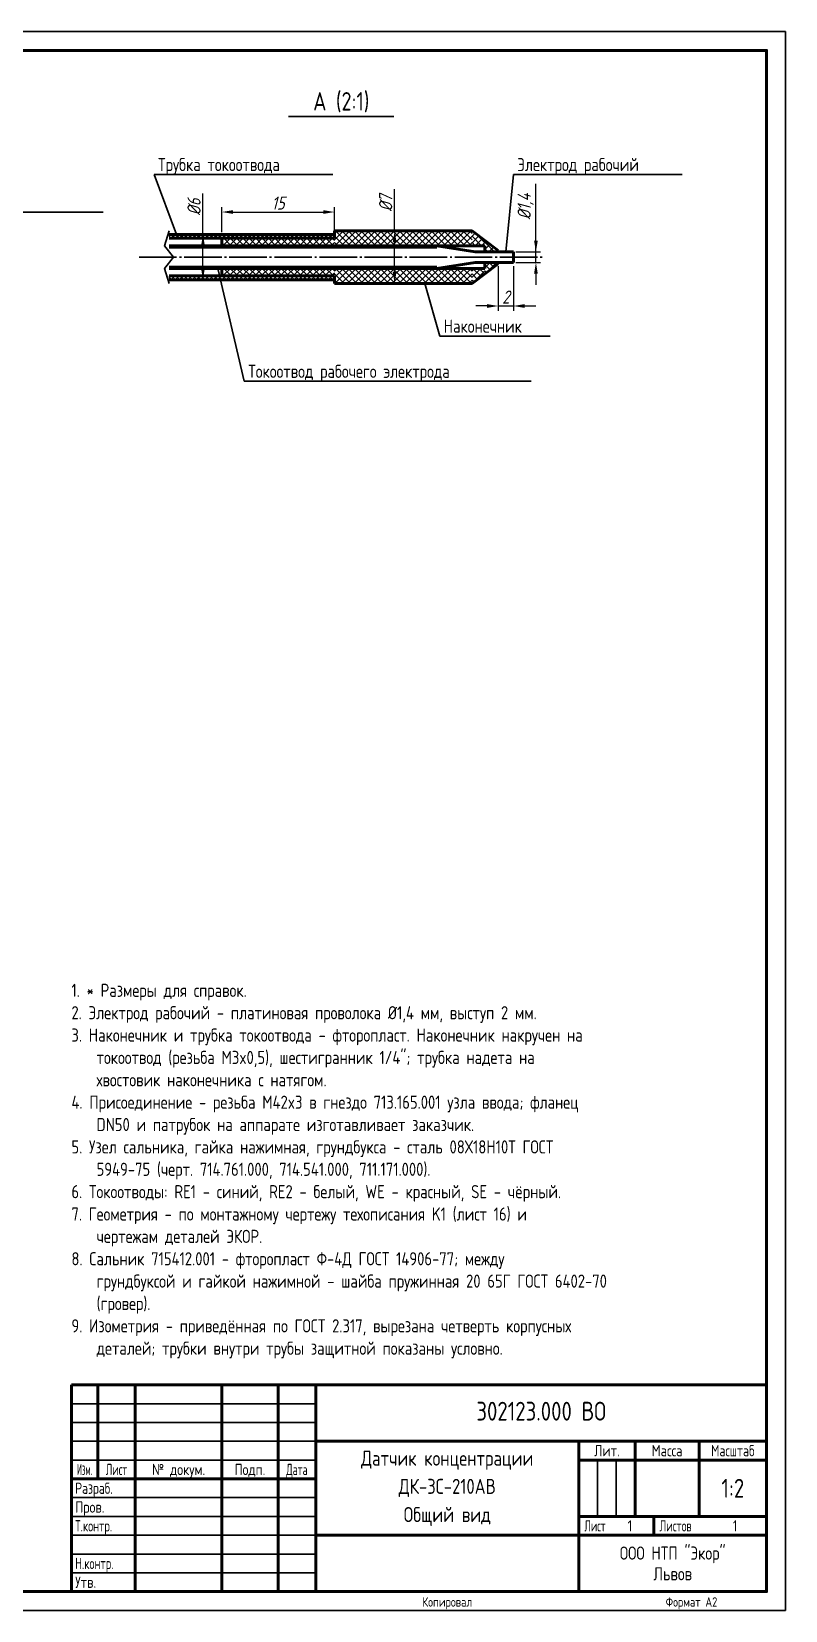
# Model space of a CAD drawing. Header units: metres. Extents: x 0 to 1188, y 0 to 840.
# Drawn here: x 787 to 1188, y 0 to 840 of the extents above; entities that cross this region are included whole.
import ezdxf
from ezdxf.enums import TextEntityAlignment as Align

# ---------------------------------------------------------------- set-up
doc = ezdxf.new("R2010")
doc.units = ezdxf.units.M
doc.linetypes.add('DK3S_CENTER', pattern=[24, 20, -1.5, 1, -1.5])
for name, color, linetype, lineweight in [('DK3S_AXIS', 7, 'DK3S_CENTER', 30), ('DK3S_CONTOUR', 7, 'Continuous', 60), ('DK3S_DIM', 7, 'Continuous', 25), ('DK3S_FRAME', 7, 'Continuous', 60), ('DK3S_TEXT', 7, 'Continuous', 25), ('DK3S_THIN', 7, 'Continuous', 30)]:
    doc.layers.add(name, color=color, linetype=linetype, lineweight=lineweight)
doc.styles.add('DK3S_GOST', font='GOST.shx', dxfattribs={"oblique": 15})
doc.dimstyles.new('DK3S', dxfattribs={"dimscale": 2, "dimtxt": 3.5, "dimasz": 3, "dimexe": 1.25, "dimexo": 0.625, "dimtad": 1, "dimdec": 1, "dimtxsty": 'DK3S_GOST', "dimcen": 2.5, "dimazin": 3, "dimtfac": 1, "dimtix": 1, "dimtmove": 0, "dimatfit": 3, "dimarcsym": 0})

# ---------------------------------------------------------------- blocks, each defined once
blk = doc.blocks.new('*D19')
at = {"layer": 'Defpoints', "color": 0}
for p in [(1043.2, 722.8), (1055.2, 722.8), (1043.2, 717.2)]:
    blk.add_point(p, dxfattribs=at)
at = {"layer": 'DK3S_DIM', "color": 0, "lineweight": -2}
for p, q in [((1055.2, 722.8), (1055.2, 758.99)), ((1055.2, 728.8), (1055.2, 734.8)), ((1044.45, 722.8), (1057.7, 722.8)), ((1055.2, 717.2), (1055.2, 722.8)), ((1044.45, 717.2), (1057.7, 717.2)), ((1055.2, 711.2), (1055.2, 705.2))]:
    blk.add_line(p, q, dxfattribs=at)
at = {"layer": 'DK3S_DIM', "color": 0}
for points in [[(1054.2, 728.8), (1056.2, 728.8), (1055.2, 722.8)], [(1056.2, 711.2), (1054.2, 711.2), (1055.2, 717.2)]]:
    blk.add_solid(points, dxfattribs=at)
at = {"layer": 'DK3S_DIM', "color": 0, "insert": (1049.78, 746.9), "char_height": 7, "attachment_point": 5, "rotation": 90, "style": 'DK3S_GOST'}
blk.add_mtext('%%c1,4', dxfattribs=at)
blk = doc.blocks.new('*D20')
at = {"layer": 'Defpoints', "color": 0}
for p in [(1035.2, 716.4), (1043.2, 716.4), (1043.2, 694)]:
    blk.add_point(p, dxfattribs=at)
at = {"layer": 'DK3S_DIM', "color": 0, "lineweight": -2}
for p, q in [((1035.2, 715.15), (1035.2, 691.5)), ((1043.2, 715.15), (1043.2, 691.5)), ((1029.2, 694), (1023.2, 694)), ((1035.2, 694), (1043.2, 694)), ((1049.2, 694), (1055.2, 694))]:
    blk.add_line(p, q, dxfattribs=at)
at = {"layer": 'DK3S_DIM', "color": 0}
for points in [[(1029.2, 693), (1029.2, 695), (1035.2, 694)], [(1049.2, 695), (1049.2, 693), (1043.2, 694)]]:
    blk.add_solid(points, dxfattribs=at)
at = {"layer": 'DK3S_DIM', "color": 0, "insert": (1039.2, 698.75), "char_height": 7, "attachment_point": 5, "style": 'DK3S_GOST'}
blk.add_mtext('2', dxfattribs=at)
blk = doc.blocks.new('*D21')
at = {"layer": 'Defpoints', "color": 0}
for p in [(878, 732), (878, 732), (878, 708)]:
    blk.add_point(p, dxfattribs=at)
at = {"layer": 'DK3S_DIM', "color": 0, "lineweight": -2}
for p, q in [((878, 732), (878, 753.94)), ((876.75, 732), (875.5, 732)), ((878, 714), (878, 726)), ((876.75, 708), (875.5, 708))]:
    blk.add_line(p, q, dxfattribs=at)
at = {"layer": 'DK3S_DIM', "color": 0}
for points in [[(879, 726), (877, 726), (878, 732)], [(877, 714), (879, 714), (878, 708)]]:
    blk.add_solid(points, dxfattribs=at)
at = {"layer": 'DK3S_DIM', "color": 0, "insert": (873.25, 746.69), "char_height": 7, "attachment_point": 5, "rotation": 90, "style": 'DK3S_GOST'}
blk.add_mtext('%%c6', dxfattribs=at)
blk = doc.blocks.new('*D22')
at = {"layer": 'Defpoints', "color": 0}
for p in [(980, 734), (980, 734), (980, 706)]:
    blk.add_point(p, dxfattribs=at)
at = {"layer": 'DK3S_DIM', "color": 0, "lineweight": -2}
for p, q in [((980, 734), (980, 756.24)), ((978.75, 734), (977.5, 734)), ((980, 712), (980, 728)), ((978.75, 706), (977.5, 706))]:
    blk.add_line(p, q, dxfattribs=at)
at = {"layer": 'DK3S_DIM', "color": 0}
for points in [[(981, 728), (979, 728), (980, 734)], [(979, 712), (981, 712), (980, 706)]]:
    blk.add_solid(points, dxfattribs=at)
at = {"layer": 'DK3S_DIM', "color": 0, "insert": (975.25, 748.69), "char_height": 7, "attachment_point": 5, "rotation": 90, "style": 'DK3S_GOST'}
blk.add_mtext('%%c7', dxfattribs=at)
blk = doc.blocks.new('*D23')
at = {"layer": 'Defpoints', "color": 0}
for p in [(948, 744), (888, 732), (948, 732)]:
    blk.add_point(p, dxfattribs=at)
at = {"layer": 'DK3S_DIM', "color": 0, "lineweight": -2}
for p, q in [((888, 733.25), (888, 746.5)), ((894, 744), (942, 744)), ((948, 733.25), (948, 746.5))]:
    blk.add_line(p, q, dxfattribs=at)
at = {"layer": 'DK3S_DIM', "color": 0}
for points in [[(894, 745), (894, 743), (888, 744)], [(942, 743), (942, 745), (948, 744)]]:
    blk.add_solid(points, dxfattribs=at)
at = {"layer": 'DK3S_DIM', "color": 0, "insert": (918, 748.75), "char_height": 7, "attachment_point": 5, "style": 'DK3S_GOST'}
blk.add_mtext('15', dxfattribs=at)

msp = doc.modelspace()

# ---------------------------------------------------------------- linework, layer by layer
at = {"layer": 'DK3S_AXIS'}
msp.add_line((844, 720), (1059.2, 720), dxfattribs=at)
at = {"layer": 'DK3S_CONTOUR'}
for p, q in [((860, 732), (948, 732)), ((948, 730), (948, 734)), ((948, 734), (1021.2, 734)), ((1021.2, 734), (1035.2, 723.6)), ((860, 730), (948, 730)), ((860, 726), (888, 726)), ((888, 726), (888, 730)), ((888, 726), (1028, 726)), ((1002.4, 726), (1022.8, 722.8)), ((1022.8, 722.8), (1043.2, 722.8)), ((1028, 722.8), (1028, 726)), ((1035.2, 722.8), (1035.2, 723.6)), ((1043.2, 717.2), (1043.2, 722.8)), ((860, 714), (888, 714)), ((888, 714), (888, 710)), ((888, 714), (1028, 714)), ((1002.4, 714), (1022.8, 717.2)), ((1021.2, 706), (1035.2, 716.4)), ((1022.8, 717.2), (1043.2, 717.2)), ((1028, 717.2), (1028, 714)), ((1035.2, 717.2), (1035.2, 716.4)), ((860, 710), (948, 710)), ((860, 708), (948, 708)), ((948, 710), (948, 706)), ((948, 706), (1021.2, 706))]:
    msp.add_line(p, q, dxfattribs=at)
at = {"layer": 'DK3S_FRAME'}
for p, q in [((808, 10), (808, 120)), ((808, 120), (1178, 120)), ((822, 70), (822, 120)), ((842, 10), (842, 120)), ((888, 10), (888, 120)), ((918, 10), (918, 120)), ((938, 10), (938, 120)), ((938, 90), (1178, 90)), ((1078, 10), (1078, 90)), ((1108, 50), (1108, 90)), ((1142, 50), (1142, 90)), ((1078, 80), (1178, 80)), ((808, 70), (938, 70)), ((1078, 50), (1178, 50)), ((1118, 40), (1118, 50)), ((938, 40), (1078, 40)), ((1078, 40), (1178, 40))]:
    msp.add_line(p, q, dxfattribs=at)
msp.add_lwpolyline([(40, 10), (1178, 10), (1178, 830), (40, 830)], close=True, dxfattribs=at)
at = {"layer": 'DK3S_THIN'}
for p, q in [((923.6, 794.8), (979.6, 794.8)), ((864, 732), (852, 764)), ((852, 764), (947.16, 764)), ((1039.2, 722.8), (1043.2, 764)), ((1043.2, 764), (1133.06, 764)), ((667, 744), (824.9, 744)), ((860, 731.38), (860.62, 732)), ((860, 731.13), (861.13, 730)), ((860.88, 730), (862.88, 732)), ((861.39, 732), (863.39, 730)), ((863.15, 730), (865.15, 732)), ((863.66, 732), (865.66, 730)), ((865.41, 730), (867.41, 732)), ((865.92, 732), (867.92, 730)), ((867.67, 730), (869.67, 732)), ((868.18, 732), (870.18, 730)), ((869.94, 730), (871.94, 732)), ((870.45, 732), (872.45, 730)), ((872.2, 730), (874.2, 732)), ((872.71, 732), (874.71, 730)), ((874.46, 730), (876.46, 732)), ((874.97, 732), (876.97, 730)), ((876.72, 730), (878.72, 732)), ((877.23, 732), (879.23, 730)), ((878.99, 730), (880.99, 732)), ((879.5, 732), (881.5, 730)), ((881.25, 730), (883.25, 732)), ((881.76, 732), (883.76, 730)), ((883.51, 730), (885.51, 732)), ((884.02, 732), (886.02, 730)), ((885.77, 730), (887.77, 732)), ((886.28, 732), (888.28, 730)), ((888.04, 730), (890.04, 732)), ((888.55, 732), (890.55, 730)), ((890.3, 730), (892.3, 732)), ((890.81, 732), (892.81, 730)), ((892.56, 730), (894.56, 732)), ((893.07, 732), (895.07, 730)), ((894.83, 730), (896.83, 732)), ((895.34, 732), (897.34, 730)), ((897.09, 730), (899.09, 732)), ((897.6, 732), (899.6, 730)), ((899.35, 730), (901.35, 732)), ((899.86, 732), (901.86, 730)), ((901.61, 730), (903.61, 732)), ((902.12, 732), (904.12, 730)), ((903.88, 730), (905.88, 732)), ((904.39, 732), (906.39, 730)), ((906.14, 730), (908.14, 732)), ((906.65, 732), (908.65, 730)), ((908.4, 730), (910.4, 732)), ((908.91, 732), (910.91, 730)), ((910.66, 730), (912.66, 732)), ((911.17, 732), (913.17, 730)), ((912.93, 730), (914.93, 732)), ((913.44, 732), (915.44, 730)), ((915.19, 730), (917.19, 732)), ((915.7, 732), (917.7, 730)), ((917.45, 730), (919.45, 732)), ((917.96, 732), (919.96, 730)), ((919.72, 730), (921.72, 732)), ((920.23, 732), (922.23, 730)), ((921.98, 730), (923.98, 732)), ((922.49, 732), (924.49, 730)), ((924.24, 730), (926.24, 732)), ((924.75, 732), (926.75, 730)), ((926.5, 730), (928.5, 732)), ((927.01, 732), (929.01, 730)), ((928.77, 730), (930.77, 732)), ((929.28, 732), (931.28, 730)), ((931.03, 730), (933.03, 732)), ((931.54, 732), (933.54, 730)), ((933.29, 730), (935.29, 732)), ((933.8, 732), (935.8, 730)), ((935.55, 730), (937.55, 732)), ((936.06, 732), (938.06, 730)), ((937.82, 730), (939.82, 732)), ((938.33, 732), (940.33, 730)), ((940.08, 730), (942.08, 732)), ((940.59, 732), (942.59, 730)), ((942.34, 730), (944.34, 732)), ((942.85, 732), (944.85, 730)), ((944.61, 730), (946.61, 732)), ((945.12, 732), (947.12, 730)), ((946.87, 730), (948, 731.13)), ((947.38, 732), (948, 731.38)), ((948, 729.17), (952.83, 734)), ((948, 732.56), (949.44, 734)), ((948, 731.09), (953.09, 726)), ((948.23, 726), (956.23, 734)), ((948.49, 734), (956.49, 726)), ((951.62, 726), (959.62, 734)), ((951.88, 734), (959.88, 726)), ((955.01, 726), (963.01, 734)), ((955.27, 734), (963.27, 726)), ((958.41, 726), (966.41, 734)), ((958.67, 734), (966.67, 726)), ((961.8, 726), (969.8, 734)), ((962.06, 734), (970.06, 726)), ((965.2, 726), (973.2, 734)), ((965.46, 734), (973.46, 726)), ((968.59, 726), (976.59, 734)), ((968.85, 734), (976.85, 726)), ((971.99, 726), (979.99, 734)), ((972.24, 734), (980.24, 726)), ((975.38, 726), (983.38, 734)), ((975.64, 734), (983.64, 726)), ((978.77, 726), (986.77, 734)), ((979.03, 734), (987.03, 726)), ((982.17, 726), (990.17, 734)), ((982.43, 734), (990.43, 726)), ((985.56, 726), (993.56, 734)), ((985.82, 734), (993.82, 726)), ((988.96, 726), (996.96, 734)), ((989.21, 734), (997.21, 726)), ((992.35, 726), (1000.35, 734)), ((992.61, 734), (1000.61, 726)), ((995.74, 726), (1003.74, 734)), ((996, 734), (1004, 726)), ((999.14, 726), (1007.14, 734)), ((999.4, 734), (1007.4, 726)), ((1002.53, 726), (1010.53, 734)), ((1002.79, 734), (1010.79, 726)), ((1005.93, 726), (1013.93, 734)), ((1006.19, 734), (1014.19, 726)), ((1009.32, 726), (1017.32, 734)), ((1009.58, 734), (1017.58, 726)), ((1012.71, 726), (1020.71, 734)), ((1012.97, 734), (1020.97, 726)), ((1016.11, 726), (1021.2, 731.09)), ((1016.37, 734), (1021.2, 729.17)), ((1019.76, 734), (1021.2, 732.56)), ((1021.2, 731.08), (1022.88, 732.76)), ((1021.2, 727.69), (1024.82, 731.31)), ((1021.2, 731.09), (1026.29, 726)), ((1023.09, 732.6), (1028, 727.69)), ((860, 724.92), (1002.4, 724.92)), ((888, 728.79), (889.21, 730)), ((888, 727.7), (889.7, 726)), ((888.6, 726), (892.6, 730)), ((889.09, 730), (893.09, 726)), ((892, 726), (896, 730)), ((892.49, 730), (896.49, 726)), ((895.39, 726), (899.39, 730)), ((895.88, 730), (899.88, 726)), ((898.79, 726), (902.79, 730)), ((899.27, 730), (903.27, 726)), ((902.18, 726), (906.18, 730)), ((902.67, 730), (906.67, 726)), ((905.57, 726), (909.57, 730)), ((906.06, 730), (910.06, 726)), ((908.97, 726), (912.97, 730)), ((909.46, 730), (913.46, 726)), ((912.36, 726), (916.36, 730)), ((912.85, 730), (916.85, 726)), ((915.76, 726), (919.76, 730)), ((916.24, 730), (920.24, 726)), ((919.15, 726), (923.15, 730)), ((919.64, 730), (923.64, 726)), ((922.54, 726), (926.54, 730)), ((923.03, 730), (927.03, 726)), ((925.94, 726), (929.94, 730)), ((926.43, 730), (930.43, 726)), ((929.33, 726), (933.33, 730)), ((929.82, 730), (933.82, 726)), ((932.73, 726), (936.73, 730)), ((933.21, 730), (937.21, 726)), ((936.12, 726), (940.12, 730)), ((936.61, 730), (940.61, 726)), ((939.51, 726), (943.51, 730)), ((940, 730), (944, 726)), ((942.91, 726), (946.91, 730)), ((943.4, 730), (947.4, 726)), ((946.3, 726), (948, 727.7)), ((946.79, 730), (948, 728.79)), ((948, 727.7), (949.7, 726)), ((1019.5, 726), (1021.2, 727.7)), ((1021.2, 727.7), (1022.9, 726)), ((1022.91, 726), (1026.77, 729.86)), ((1026.3, 726), (1028, 727.7)), ((1028, 727.48), (1028.84, 728.32)), ((1028, 727.89), (1033.09, 722.8)), ((1028, 724.09), (1030.79, 726.88)), ((1028, 724.5), (1029.7, 722.8)), ((1030.11, 722.8), (1032.74, 725.43)), ((1033.5, 722.8), (1034.69, 723.98)), ((860, 715.08), (1002.4, 715.08)), ((886, 714), (900, 654)), ((888, 712.79), (889.21, 714)), ((888.6, 710), (892.6, 714)), ((889.09, 714), (893.09, 710)), ((892, 710), (896, 714)), ((892.49, 714), (896.49, 710)), ((895.39, 710), (899.39, 714)), ((895.88, 714), (899.88, 710)), ((898.79, 710), (902.79, 714)), ((899.27, 714), (903.27, 710)), ((902.18, 710), (906.18, 714)), ((902.67, 714), (906.67, 710)), ((905.57, 710), (909.57, 714)), ((906.06, 714), (910.06, 710)), ((908.97, 710), (912.97, 714)), ((909.46, 714), (913.46, 710)), ((912.36, 710), (916.36, 714)), ((912.85, 714), (916.85, 710)), ((915.76, 710), (919.76, 714)), ((916.24, 714), (920.24, 710)), ((919.15, 710), (923.15, 714)), ((919.64, 714), (923.64, 710)), ((922.54, 710), (926.54, 714)), ((923.03, 714), (927.03, 710)), ((925.94, 710), (929.94, 714)), ((926.43, 714), (930.43, 710)), ((929.33, 710), (933.33, 714)), ((929.82, 714), (933.82, 710)), ((932.73, 710), (936.73, 714)), ((933.21, 714), (937.21, 710)), ((936.12, 710), (940.12, 714)), ((936.61, 714), (940.61, 710)), ((939.51, 710), (943.51, 714)), ((940, 714), (944, 710)), ((942.91, 710), (946.91, 714)), ((943.4, 714), (947.4, 710)), ((946.79, 714), (948, 712.79)), ((948, 709.17), (952.83, 714)), ((948, 712.56), (949.44, 714)), ((948.23, 706), (956.23, 714)), ((948.49, 714), (956.49, 706)), ((951.62, 706), (959.62, 714)), ((951.88, 714), (959.88, 706)), ((955.01, 706), (963.01, 714)), ((955.27, 714), (963.27, 706)), ((958.41, 706), (966.41, 714)), ((958.67, 714), (966.67, 706)), ((961.8, 706), (969.8, 714)), ((962.06, 714), (970.06, 706)), ((965.2, 706), (973.2, 714)), ((965.46, 714), (973.46, 706)), ((968.59, 706), (976.59, 714)), ((968.85, 714), (976.85, 706)), ((971.99, 706), (979.99, 714)), ((972.24, 714), (980.24, 706)), ((975.38, 706), (983.38, 714)), ((975.64, 714), (983.64, 706)), ((978.77, 706), (986.77, 714)), ((979.03, 714), (987.03, 706)), ((982.17, 706), (990.17, 714)), ((982.43, 714), (990.43, 706)), ((985.56, 706), (993.56, 714)), ((985.82, 714), (993.82, 706)), ((988.96, 706), (996.96, 714)), ((989.21, 714), (997.21, 706)), ((992.35, 706), (1000.35, 714)), ((992.61, 714), (1000.61, 706)), ((995.74, 706), (1003.74, 714)), ((996, 714), (1004, 706)), ((999.14, 706), (1007.14, 714)), ((999.4, 714), (1007.4, 706)), ((1002.53, 706), (1010.53, 714)), ((1002.79, 714), (1010.79, 706)), ((1005.93, 706), (1013.93, 714)), ((1006.19, 714), (1014.19, 706)), ((1009.32, 706), (1017.32, 714)), ((1009.58, 714), (1017.58, 706)), ((1012.71, 706), (1020.71, 714)), ((1012.97, 714), (1020.97, 706)), ((1016.37, 714), (1021.2, 709.17)), ((1019.76, 714), (1021.2, 712.56)), ((1021.2, 709.34), (1025.86, 714)), ((1021.2, 712.74), (1022.46, 714)), ((1021.69, 714), (1026.07, 709.62)), ((1025.08, 714), (1028, 711.08)), ((1028, 714.29), (1030.91, 717.2)), ((1028, 716.14), (1030.92, 713.22)), ((1028.6, 711.5), (1034.3, 717.2)), ((1030.34, 717.2), (1032.87, 714.67)), ((1033.73, 717.2), (1034.82, 716.11)), ((860, 709.38), (860.62, 710)), ((860, 709.13), (861.13, 708)), ((860.88, 708), (862.88, 710)), ((861.39, 710), (863.39, 708)), ((863.15, 708), (865.15, 710)), ((863.66, 710), (865.66, 708)), ((865.41, 708), (867.41, 710)), ((865.92, 710), (867.92, 708)), ((867.67, 708), (869.67, 710)), ((868.18, 710), (870.18, 708)), ((869.94, 708), (871.94, 710)), ((870.45, 710), (872.45, 708)), ((872.2, 708), (874.2, 710)), ((872.71, 710), (874.71, 708)), ((874.46, 708), (876.46, 710)), ((874.97, 710), (876.97, 708)), ((876.72, 708), (878.72, 710)), ((877.23, 710), (879.23, 708)), ((878.99, 708), (880.99, 710)), ((879.5, 710), (881.5, 708)), ((881.25, 708), (883.25, 710)), ((881.76, 710), (883.76, 708)), ((883.51, 708), (885.51, 710)), ((884.02, 710), (886.02, 708)), ((885.77, 708), (887.77, 710)), ((886.28, 710), (888.28, 708)), ((888, 711.7), (889.7, 710)), ((888.04, 708), (890.04, 710)), ((888.55, 710), (890.55, 708)), ((890.3, 708), (892.3, 710)), ((890.81, 710), (892.81, 708)), ((892.56, 708), (894.56, 710)), ((893.07, 710), (895.07, 708)), ((894.83, 708), (896.83, 710)), ((895.34, 710), (897.34, 708)), ((897.09, 708), (899.09, 710)), ((897.6, 710), (899.6, 708)), ((899.35, 708), (901.35, 710)), ((899.86, 710), (901.86, 708)), ((901.61, 708), (903.61, 710)), ((902.12, 710), (904.12, 708)), ((903.88, 708), (905.88, 710)), ((904.39, 710), (906.39, 708)), ((906.14, 708), (908.14, 710)), ((906.65, 710), (908.65, 708)), ((908.4, 708), (910.4, 710)), ((908.91, 710), (910.91, 708)), ((910.66, 708), (912.66, 710)), ((911.17, 710), (913.17, 708)), ((912.93, 708), (914.93, 710)), ((913.44, 710), (915.44, 708)), ((915.19, 708), (917.19, 710)), ((915.7, 710), (917.7, 708)), ((917.45, 708), (919.45, 710)), ((917.96, 710), (919.96, 708)), ((919.72, 708), (921.72, 710)), ((920.23, 710), (922.23, 708)), ((921.98, 708), (923.98, 710)), ((922.49, 710), (924.49, 708)), ((924.24, 708), (926.24, 710)), ((924.75, 710), (926.75, 708)), ((926.5, 708), (928.5, 710)), ((927.01, 710), (929.01, 708)), ((928.77, 708), (930.77, 710)), ((929.28, 710), (931.28, 708)), ((931.03, 708), (933.03, 710)), ((931.54, 710), (933.54, 708)), ((933.29, 708), (935.29, 710)), ((933.8, 710), (935.8, 708)), ((935.55, 708), (937.55, 710)), ((936.06, 710), (938.06, 708)), ((937.82, 708), (939.82, 710)), ((938.33, 710), (940.33, 708)), ((940.08, 708), (942.08, 710)), ((940.59, 710), (942.59, 708)), ((942.34, 708), (944.34, 710)), ((942.85, 710), (944.85, 708)), ((944.61, 708), (946.61, 710)), ((945.12, 710), (947.12, 708)), ((946.3, 710), (948, 711.7)), ((946.87, 708), (948, 709.13)), ((947.38, 710), (948, 709.38)), ((948, 711.09), (953.09, 706)), ((948, 707.7), (949.7, 706)), ((996, 706), (1004, 678)), ((1016.11, 706), (1021.2, 711.09)), ((1019.5, 706), (1021.2, 707.7)), ((1021.2, 711.09), (1024.12, 708.17)), ((1021.2, 707.7), (1022.17, 706.72)), ((1021.4, 706.15), (1028, 712.75)), ((1028, 712.75), (1028.97, 711.77)), ((1004, 678), (1062.87, 678)), ((900, 654), (1052.61, 654)), ((808, 110), (938, 110)), ((808, 100), (938, 100)), ((808, 90), (938, 90)), ((808, 80), (938, 80)), ((1088, 50), (1088, 80)), ((1098, 50), (1098, 80)), ((808, 60), (938, 60)), ((808, 50), (938, 50)), ((808, 40), (938, 40)), ((808, 30), (938, 30)), ((808, 20), (938, 20))]:
    msp.add_line(p, q, dxfattribs=at)
msp.add_lwpolyline([(0, 0), (1188, 0), (1188, 840), (0, 840)], close=True, dxfattribs=at)
msp.add_lwpolyline([(860, 734), (857.6, 726), (862.4, 720), (857.6, 714), (860, 706)], dxfattribs=at)
at = {"layer": 'DK3S_THIN', "const_width": 1}
for points in [[(863.75, 732, 1), (864.25, 732, 1)], [(1038.95, 722.8, 1), (1039.45, 722.8, 1)], [(885.75, 714, 1), (886.25, 714, 1)], [(995.75, 706, 1), (996.25, 706, 1)]]:
    msp.add_lwpolyline(points, format="xyb", close=True, dxfattribs=at)

# ---------------------------------------------------------------- texts
at = {"layer": 'DK3S_TEXT', "style": 'DK3S_GOST'}
for s, height, p in [('А (2:1)', 9.8, (951.6, 798)), ('302123.000 ВО', 10, (1058, 101)), ('Датчик концентрации', 8, (1008, 77)), ('Лит.', 6, (1093, 82)), ('Масса', 6, (1125, 82)), ('№ докум.', 6, (865, 72)), ('Подп.', 6, (903, 72)), ('ДК-3С-210АВ', 8, (1008, 62)), ('Общий вид', 8, (1008, 47)), ('ООО НТП "Экор"', 7, (1128, 27)), ('Львов', 7, (1128, 16)), ('Копировал', 5, (1008, 2)), ('Формат А2', 5, (1138, 2))]:
    msp.add_text(s, height=height, dxfattribs=at).set_placement(p, align=Align.CENTER)
for s, height, p in [('Трубка токоотвода', 7, (854.1, 765.75)), ('Электрод рабочий', 7, (1045.3, 765.75)), ('Наконечник', 7, (1006.1, 679.75)), ('Токоотвод рабочего электрода', 7, (902.1, 655.75)), ('1. * Размеры для справок.', 7, (808, 326.4)), ('2. Электрод рабочий - платиновая проволока Ø1,4 мм, выступ 2 мм.', 7, (808, 314.5)), ('3. Наконечник и трубка токоотвода - фторопласт. Наконечник накручен на', 7, (808, 302.6)), ('токоотвод (резьба M3x0,5), шестигранник 1/4"; трубка надета на', 7, (821.38, 290.7)), ('хвостовик наконечника с натягом.', 7, (821.38, 278.8)), ('4. Присоединение - резьба M42x3 в гнездо 713.165.001 узла ввода; фланец', 7, (808, 266.9)), ('DN50 и патрубок на аппарате изготавливает заказчик.', 7, (821.38, 255)), ('5. Узел сальника, гайка нажимная, грундбукса - сталь 08Х18Н10Т ГОСТ', 7, (808, 243.1)), ('5949-75 (черт. 714.761.000, 714.541.000, 711.171.000).', 7, (821.38, 231.2)), ('6. Токоотводы: RE1 - синий, RE2 - белый, WE - красный, SE - чёрный.', 7, (808, 219.3)), ('7. Геометрия - по монтажному чертежу техописания K1 (лист 16) и', 7, (808, 207.4)), ('чертежам деталей ЭКОР.', 7, (821.38, 195.5)), ('8. Сальник 715412.001 - фторопласт Ф-4Д ГОСТ 14906-77; между', 7, (808, 183.6)), ('грундбуксой и гайкой нажимной - шайба пружинная 20 65Г ГОСТ 6402-70', 7, (821.38, 171.7)), ('(гровер).', 7, (821.38, 159.8)), ('9. Изометрия - приведённая по ГОСТ 2.317, вырезана четверть корпусных', 7, (808, 147.9)), ('деталей; трубки внутри трубы защитной показаны условно.', 7, (821.38, 136)), ('Пров.', 6, (810, 52)), ('1', 6, (1104, 42)), ('1', 6, (1160, 42)), ('Утв.', 6, (810, 12))]:
    msp.add_text(s, height=height, dxfattribs=at).set_placement(p)
for s, width, p in [('Масштаб', 0.937053, (1160, 82)), ('Изм.', 0.528497, (815, 72)), ('Лист', 0.778907, (832, 72)), ('Дата', 0.778907, (928, 72))]:
    msp.add_text(s, height=6, dxfattribs=dict(at, width=width)).set_placement(p, align=Align.CENTER)
for s, width, p in [('Разраб.', 0.922237, (810, 62)), ('Т.контр.', 0.846367, (810, 42)), ('Лист', 0.778907, (1081, 42)), ('Листов', 0.810438, (1121, 42)), ('Н.контр.', 0.846367, (810, 22))]:
    msp.add_text(s, height=6, dxfattribs=dict(at, width=width)).set_placement(p)
msp.add_text('1:2', height=10, dxfattribs=at).set_placement((1160, 65), align=Align.MIDDLE_CENTER)

# ---------------------------------------------------------------- dimensions: what is measured, and where the dimension line sits
at = {"layer": 'DK3S_DIM'}
for base, p1, p2, text, picture, middle in [((980, 734), (980, 706), (980, 734), '%%c7', '*D22', (980, 748.69)), ((1055.2, 722.8), (1043.2, 717.2), (1043.2, 722.8), '%%c1,4', '*D19', (1055.2, 746.9)), ((878, 732), (878, 708), (878, 732), '%%c6', '*D21', (878, 746.69))]:
    dim = msp.add_linear_dim(base=base, p1=p1, p2=p2, angle=90, text=text, dimstyle='DK3S', dxfattribs=at)
    dim.commit()
    dim.dimension.update_dxf_attribs({"geometry": picture, "text_midpoint": middle, "dimtype": 160})
for base, p1, p2, text, picture, middle in [((948, 744), (888, 732), (948, 732), '15', '*D23', (918, 748.75)), ((1043.2, 694), (1035.2, 716.4), (1043.2, 716.4), '2', '*D20', (1039.2, 698.75))]:
    dim = msp.add_linear_dim(base=base, p1=p1, p2=p2, text=text, dimstyle='DK3S', dxfattribs=at)
    dim.commit()
    dim.dimension.update_dxf_attribs({"geometry": picture, "text_midpoint": middle})

doc.saveas('drawing.dxf')
